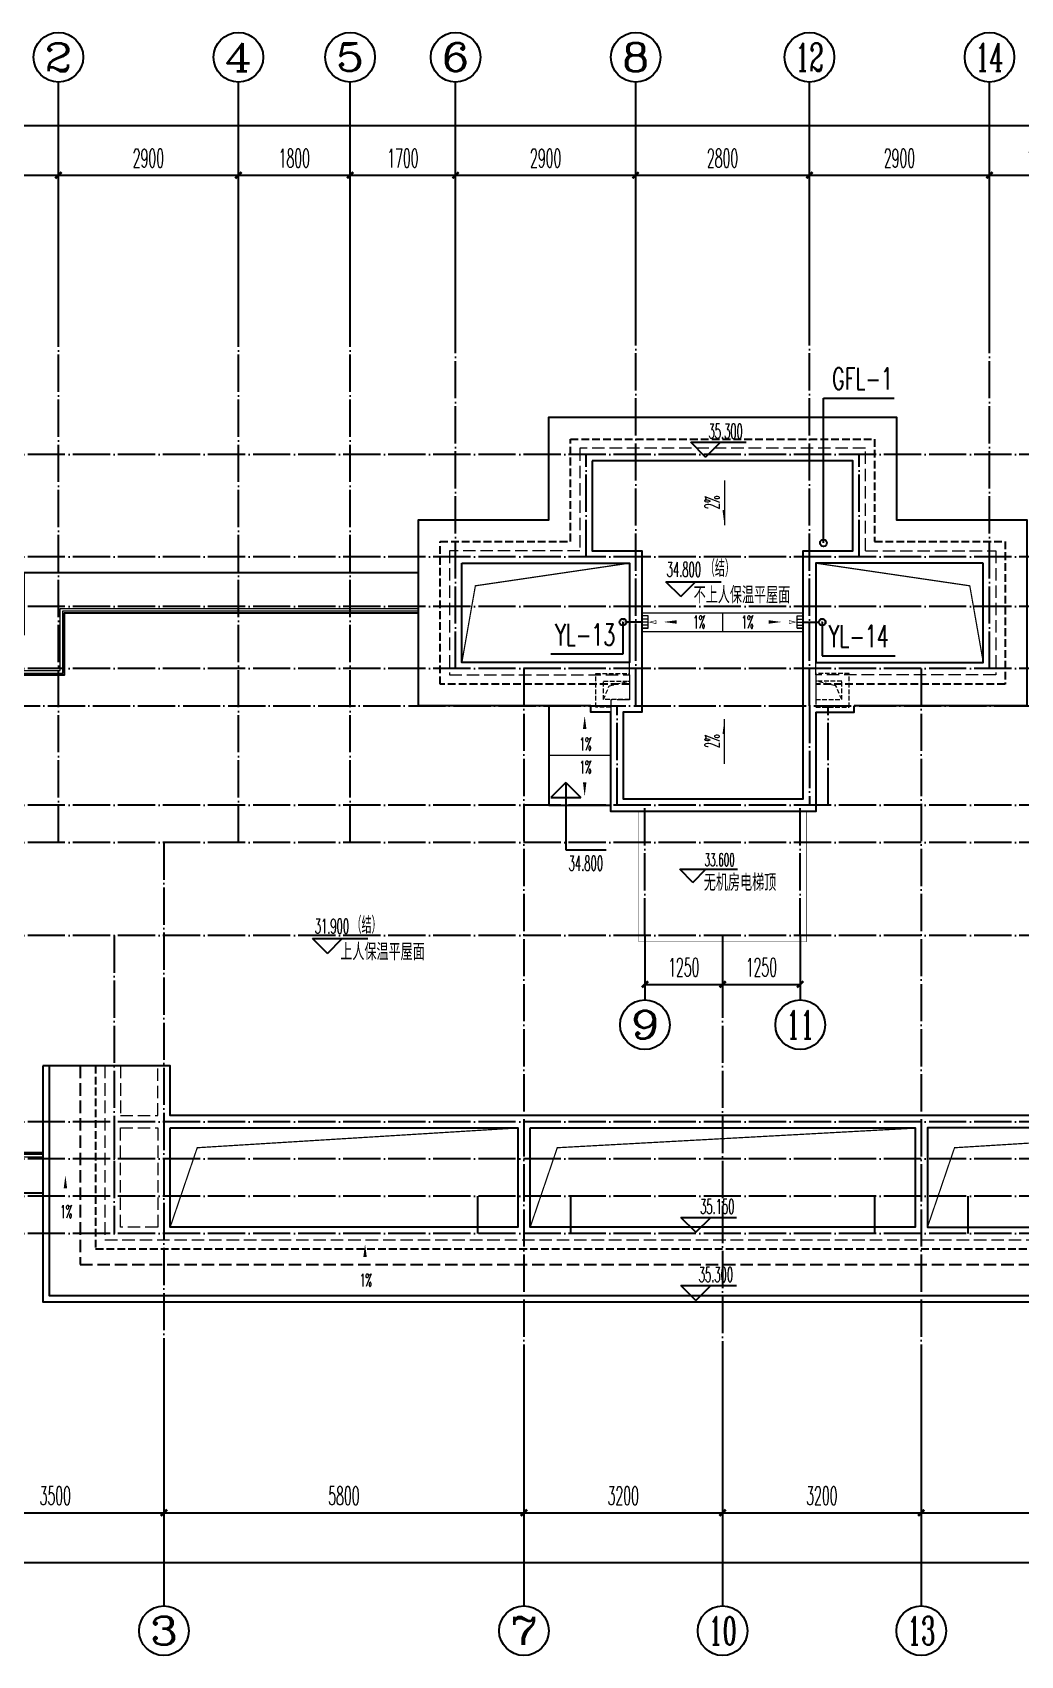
# Model space of a CAD drawing. Extents: x 27938 to 1507990, y 110129 to 923079.
# Drawn here: x 829299 to 845217, y 202607 to 228757 of the extents above; entities that cross this region are included whole.
import ezdxf
from ezdxf.enums import TextEntityAlignment as Align

# ---------------------------------------------------------------- set-up
doc = ezdxf.new("R2010")
doc.units = 0
doc.header["$LTSCALE"] = 1000
doc.header["$MEASUREMENT"] = 0
for name, pattern in [('#P_--_20B1_001_t3$0$DASH', [0.35, 0.25, -0.1]), ('$1$DASH', [0.35, 0.25, -0.1]), ('__DASH', [0.35, 0.25, -0.1]), ('DASH', [0.35, 0.25, -0.1]), ('DOTE', [2.4200000000000004, 2, -0.2, 0.02, -0.2])]:
    doc.linetypes.add(name, pattern=pattern)
for name, color, linetype in [('$RECOVER_210609100354-0', 7, 'Continuous'), ('AXIS', 3, 'Continuous'), ('AXIS_TEXT', 7, 'Continuous'), ('DIM_ELEV', 3, 'Continuous'), ('DIM_管井排水', 5, 'Continuous'), ('DIM_雨水', 4, 'Continuous'), ('DOTE', 1, 'Continuous'), ('PUB_TEXT', 4, 'Continuous'), ('ROOF', 4, 'Continuous'), ('STAIR', 2, 'Continuous'), ('VPIPE-凝结', 150, 'N'), ('VPIPE-管井排水', 210, 'GF'), ('VPIPE-雨水', 4, 'Y'), ('看线', 251, 'Continuous')]:
    doc.layers.add(name, color=color, linetype=linetype)
for name, color, linetype, lineweight in [('平面-分水线', 214, 'Continuous', 15), ('平面-排水沟', 86, 'Continuous', 15), ('平面-栏杆', 135, 'Continuous', 15), ('平面-看线', 45, 'Continuous', 15), ('线脚', 6, 'Continuous', 15)]:
    doc.layers.add(name, color=color, linetype=linetype, lineweight=lineweight)
doc.styles.add('_TCH_AXIS', font='COMPLEX', dxfattribs={"bigfont": 'GBCBIG'})
doc.styles.add('_TCH_DIM', font='SIMPLEX.shx', dxfattribs={"width": 0.7, "bigfont": 'GBCBIG.shx'})
doc.styles.add('_TCH_DIM_T3', font='SIMPLEX.shx', dxfattribs={"width": 0.4941176470588236, "bigfont": 'GBCBIG.shx'})
doc.styles.add('_TWT_SERIAL', font='SIMPLEX', dxfattribs={"width": 0.8, "height": 3.5, "bigfont": 'HZTXT'})
doc.styles.add('COMPLEX', font='COMPLEX')
doc.styles.get("Standard").update_dxf_attribs({"font": 'gbenor.shx', "bigfont": 'gbcbig.shx'})
doc.linetypes.add('GF', pattern='A,3,-0.2,["GF",Standard,S=0.25,R=0,X=-0.1,Y=-0.115],-0.35', length=3.55)
doc.linetypes.add('N', pattern='A,3,-0.2,["N",Standard,S=0.25,R=0,X=-0.1,Y=-0.115],-0.2', length=3.4)
doc.linetypes.add('Y', pattern='A,3,-0.2,["Y",Standard,S=0.25,R=0,X=-0.1,Y=-0.115],-0.2', length=3.4)
doc.dimstyles.new('_TCH_ARCH&&100', dxfattribs={"dimtxt": 297.5, "dimasz": 100, "dimexe": 250, "dimexo": 300, "dimgap": 126.25, "dimtad": 1, "dimdec": 0, "dimzin": 0, "dimdsep": 46, "dimtxsty": '_TCH_DIM_T3', "dimblk": 'ARCHTICK', "dimcen": 0.09, "dimclrt": 4, "dimazin": 2, "dimtfac": 1, "dimtdec": 0, "dimtix": 1, "dimtmove": 2, "dimatfit": 3, "dimfxl": 100, "dimtolj": 1, "dimtzin": 0, "dimarcsym": 0})

# ---------------------------------------------------------------- blocks, each defined once
blk = doc.blocks.new('DFSFSF')
at = {"layer": '平面-分水线'}
for p, q in [((697141.9143252881, 775567.7311356195), (697141.9143252881, 775667.5561356199)), ((697342.3369560526, 775667.5561356199), (697142.6869560517, 775667.5561356199)), ((697193.1069603423, 775567.7311356195), (697193.1069603423, 775667.5561356199)), ((697242.5119560522, 775567.7311356195), (697242.5119560522, 775667.5561356199)), ((697291.916951762, 775567.7311356195), (697291.916951762, 775667.5561356199)), ((697342.3369560526, 775667.5561356199), (697342.3369560526, 775567.7311356195)), ((697342.3369560526, 775567.7311356195), (697342.3369560526, 775667.5561356199)), ((697342.3369560526, 775567.7311356195), (697142.6869560517, 775567.7311356195))]:
    blk.add_line(p, q, dxfattribs=at)
blk = doc.blocks.new('DFGDGDGD')
at = {"layer": '平面-分水线', "const_width": 10}
blk.add_lwpolyline([(697267.5119560522, 775440.6606483405), (697242.5119560522, 775540.6606483405), (697217.5119560522, 775440.6606483405)], close=True, dxfattribs=at)
blk.add_blockref('DFSFSF', (0, 0))
blk = doc.blocks.new('_ArchTick')
at = {"color": 0, "linetype": 'ByBlock', "const_width": 0.4}
blk.add_lwpolyline([(-0.5, -0.5), (0.5, 0.5)], dxfattribs=at)
blk = doc.blocks.new('*D993')
at = {"layer": 'AXIS', "color": 0, "lineweight": -2}
for p, q in [((839166.5787079928, 213906.9768177433), (839166.5787079928, 213170.7137577212)), ((840416.5787060114, 213906.9768177433), (840416.5787060114, 213170.7137577212)), ((839166.5787079928, 213420.7137577212), (840416.5787060114, 213420.7137577212))]:
    blk.add_line(p, q, dxfattribs=at)
at = {"layer": 'Defpoints', "color": 0}
for p in [(839166.5787079928, 214206.9768177433), (840416.5787060114, 214206.9768177433), (840416.5787060114, 213420.7137577212)]:
    blk.add_point(p, dxfattribs=at)
at = {"layer": 'AXIS', "color": 0, "lineweight": -2, "xscale": 100, "yscale": 100, "zscale": 100, "rotation": 180}
blk.add_blockref('_ArchTick', (839166.5787079928, 213420.7137577212), dxfattribs=at)
at = {"layer": 'AXIS', "color": 0, "lineweight": -2, "xscale": 100, "yscale": 100, "zscale": 100}
blk.add_blockref('_ArchTick', (840416.5787060114, 213420.7137577212), dxfattribs=at)
at = {"layer": 'AXIS', "color": 4, "insert": (839791.5787070021, 213695.7137577212), "char_height": 297.5, "attachment_point": 5, "style": '_TCH_DIM_T3'}
blk.add_mtext('\\A1;1250', dxfattribs=at)
blk = doc.blocks.new('*D994')
at = {"layer": 'AXIS', "color": 0, "lineweight": -2}
for p, q in [((840416.5787060114, 213906.9768177433), (840416.5787060114, 213170.7137577212)), ((841666.5787040303, 213906.9768177433), (841666.5787040303, 213170.7137577212)), ((840416.5787060114, 213420.7137577212), (841666.5787040303, 213420.7137577212))]:
    blk.add_line(p, q, dxfattribs=at)
at = {"layer": 'Defpoints', "color": 0}
for p in [(840416.5787060114, 214206.9768177433), (841666.5787040303, 214206.9768177433), (841666.5787040303, 213420.7137577212)]:
    blk.add_point(p, dxfattribs=at)
at = {"layer": 'AXIS', "color": 0, "lineweight": -2, "xscale": 100, "yscale": 100, "zscale": 100, "rotation": 180}
blk.add_blockref('_ArchTick', (840416.5787060114, 213420.7137577212), dxfattribs=at)
at = {"layer": 'AXIS', "color": 0, "lineweight": -2, "xscale": 100, "yscale": 100, "zscale": 100}
blk.add_blockref('_ArchTick', (841666.5787040303, 213420.7137577212), dxfattribs=at)
at = {"layer": 'AXIS', "color": 4, "insert": (841041.5787050208, 213695.7137577212), "char_height": 297.5, "attachment_point": 5, "style": '_TCH_DIM_T3'}
blk.add_mtext('\\A1;1250', dxfattribs=at)
blk = doc.blocks.new('*D1040')
at = {"layer": 'AXIS', "color": 0, "lineweight": -2}
for p, q in [((827916.5787028492, 224257.0013549863), (827916.5787028492, 226707.0013549863)), ((829716.5787028495, 224257.0013549863), (829716.5787028495, 226707.0013549863)), ((827916.5787028492, 226457.0013549863), (829716.5787028495, 226457.0013549863))]:
    blk.add_line(p, q, dxfattribs=at)
at = {"layer": 'Defpoints', "color": 0}
for p in [(829716.5787028495, 226457.0013549863), (827916.5787028492, 223957.0013549863), (829716.5787028495, 223957.0013549863)]:
    blk.add_point(p, dxfattribs=at)
at = {"layer": 'AXIS', "color": 0, "lineweight": -2, "xscale": 100, "yscale": 100, "zscale": 100, "rotation": 180}
blk.add_blockref('_ArchTick', (827916.5787028492, 226457.0013549863), dxfattribs=at)
at = {"layer": 'AXIS', "color": 0, "lineweight": -2, "xscale": 100, "yscale": 100, "zscale": 100}
blk.add_blockref('_ArchTick', (829716.5787028495, 226457.0013549863), dxfattribs=at)
at = {"layer": 'AXIS', "color": 4, "insert": (828816.5787028493, 226732.0013549863), "char_height": 297.5, "attachment_point": 5, "style": '_TCH_DIM_T3'}
blk.add_mtext('\\A1;1800', dxfattribs=at)
blk = doc.blocks.new('*D1041')
at = {"layer": 'AXIS', "color": 0, "lineweight": -2}
for p, q in [((829716.5787028495, 224257.0013549863), (829716.5787028495, 226707.0013549863)), ((832616.578702074, 224257.0013549863), (832616.578702074, 226707.0013549863)), ((829716.5787028495, 226457.0013549863), (832616.578702074, 226457.0013549863))]:
    blk.add_line(p, q, dxfattribs=at)
at = {"layer": 'Defpoints', "color": 0}
for p in [(832616.578702074, 226457.0013549863), (829716.5787028495, 223957.0013549863), (832616.578702074, 223957.0013549863)]:
    blk.add_point(p, dxfattribs=at)
at = {"layer": 'AXIS', "color": 0, "lineweight": -2, "xscale": 100, "yscale": 100, "zscale": 100, "rotation": 180}
blk.add_blockref('_ArchTick', (829716.5787028495, 226457.0013549863), dxfattribs=at)
at = {"layer": 'AXIS', "color": 0, "lineweight": -2, "xscale": 100, "yscale": 100, "zscale": 100}
blk.add_blockref('_ArchTick', (832616.578702074, 226457.0013549863), dxfattribs=at)
at = {"layer": 'AXIS', "color": 4, "insert": (831166.5787024617, 226732.0013549863), "char_height": 297.5, "attachment_point": 5, "style": '_TCH_DIM_T3'}
blk.add_mtext('\\A1;2900', dxfattribs=at)
blk = doc.blocks.new('*D1042')
at = {"layer": 'AXIS', "color": 0, "lineweight": -2}
for p, q in [((832616.578702074, 224257.0013549863), (832616.578702074, 226707.0013549863)), ((834416.57870275, 224257.0013549863), (834416.57870275, 226707.0013549863)), ((832616.578702074, 226457.0013549863), (834416.57870275, 226457.0013549863))]:
    blk.add_line(p, q, dxfattribs=at)
at = {"layer": 'Defpoints', "color": 0}
for p in [(834416.57870275, 226457.0013549863), (832616.578702074, 223957.0013549863), (834416.57870275, 223957.0013549863)]:
    blk.add_point(p, dxfattribs=at)
at = {"layer": 'AXIS', "color": 0, "lineweight": -2, "xscale": 100, "yscale": 100, "zscale": 100, "rotation": 180}
blk.add_blockref('_ArchTick', (832616.578702074, 226457.0013549863), dxfattribs=at)
at = {"layer": 'AXIS', "color": 0, "lineweight": -2, "xscale": 100, "yscale": 100, "zscale": 100}
blk.add_blockref('_ArchTick', (834416.57870275, 226457.0013549863), dxfattribs=at)
at = {"layer": 'AXIS', "color": 4, "insert": (833516.5787024121, 226732.0013549863), "char_height": 297.5, "attachment_point": 5, "style": '_TCH_DIM_T3'}
blk.add_mtext('\\A1;1800', dxfattribs=at)
blk = doc.blocks.new('*D1043')
at = {"layer": 'AXIS', "color": 0, "lineweight": -2}
for p, q in [((834416.57870275, 224257.0013549863), (834416.57870275, 226707.0013549863)), ((836116.5787016128, 224257.0013549863), (836116.5787016128, 226707.0013549863)), ((834416.57870275, 226457.0013549863), (836116.5787016128, 226457.0013549863))]:
    blk.add_line(p, q, dxfattribs=at)
at = {"layer": 'Defpoints', "color": 0}
for p in [(836116.5787016128, 226457.0013549863), (834416.57870275, 223957.0013549863), (836116.5787016128, 223957.0013549863)]:
    blk.add_point(p, dxfattribs=at)
at = {"layer": 'AXIS', "color": 0, "lineweight": -2, "xscale": 100, "yscale": 100, "zscale": 100, "rotation": 180}
blk.add_blockref('_ArchTick', (834416.57870275, 226457.0013549863), dxfattribs=at)
at = {"layer": 'AXIS', "color": 0, "lineweight": -2, "xscale": 100, "yscale": 100, "zscale": 100}
blk.add_blockref('_ArchTick', (836116.5787016128, 226457.0013549863), dxfattribs=at)
at = {"layer": 'AXIS', "color": 4, "insert": (835266.5787021813, 226732.0013549863), "char_height": 297.5, "attachment_point": 5, "style": '_TCH_DIM_T3'}
blk.add_mtext('\\A1;1700', dxfattribs=at)
blk = doc.blocks.new('*D1044')
at = {"layer": 'AXIS', "color": 0, "lineweight": -2}
for p, q in [((836116.5787016128, 224257.0013549863), (836116.5787016128, 226707.0013549863)), ((839016.5787022181, 224257.0013549863), (839016.5787022181, 226707.0013549863)), ((836116.5787016128, 226457.0013549863), (839016.5787022181, 226457.0013549863))]:
    blk.add_line(p, q, dxfattribs=at)
at = {"layer": 'Defpoints', "color": 0}
for p in [(839016.5787022181, 226457.0013549863), (836116.5787016128, 223957.0013549863), (839016.5787022181, 223957.0013549863)]:
    blk.add_point(p, dxfattribs=at)
at = {"layer": 'AXIS', "color": 0, "lineweight": -2, "xscale": 100, "yscale": 100, "zscale": 100, "rotation": 180}
blk.add_blockref('_ArchTick', (836116.5787016128, 226457.0013549863), dxfattribs=at)
at = {"layer": 'AXIS', "color": 0, "lineweight": -2, "xscale": 100, "yscale": 100, "zscale": 100}
blk.add_blockref('_ArchTick', (839016.5787022181, 226457.0013549863), dxfattribs=at)
at = {"layer": 'AXIS', "color": 4, "insert": (837566.5787019155, 226732.0013549863), "char_height": 297.5, "attachment_point": 5, "style": '_TCH_DIM_T3'}
blk.add_mtext('\\A1;2900', dxfattribs=at)
blk = doc.blocks.new('*D1045')
at = {"layer": 'AXIS', "color": 0, "lineweight": -2}
for p, q in [((839016.5787022181, 224257.0013549863), (839016.5787022181, 226707.0013549863)), ((841816.5787031553, 224257.0013549863), (841816.5787031553, 226707.0013549863)), ((839016.5787022181, 226457.0013549863), (841816.5787031553, 226457.0013549863))]:
    blk.add_line(p, q, dxfattribs=at)
at = {"layer": 'Defpoints', "color": 0}
for p in [(841816.5787031553, 226457.0013549863), (839016.5787022181, 223957.0013549863), (841816.5787031553, 223957.0013549863)]:
    blk.add_point(p, dxfattribs=at)
at = {"layer": 'AXIS', "color": 0, "lineweight": -2, "xscale": 100, "yscale": 100, "zscale": 100, "rotation": 180}
blk.add_blockref('_ArchTick', (839016.5787022181, 226457.0013549863), dxfattribs=at)
at = {"layer": 'AXIS', "color": 0, "lineweight": -2, "xscale": 100, "yscale": 100, "zscale": 100}
blk.add_blockref('_ArchTick', (841816.5787031553, 226457.0013549863), dxfattribs=at)
at = {"layer": 'AXIS', "color": 4, "insert": (840416.5787026867, 226732.0013549863), "char_height": 297.5, "attachment_point": 5, "style": '_TCH_DIM_T3'}
blk.add_mtext('\\A1;2800', dxfattribs=at)
blk = doc.blocks.new('*D1046')
at = {"layer": 'AXIS', "color": 0, "lineweight": -2}
for p, q in [((841816.5787031553, 224257.0013549863), (841816.5787031553, 226707.0013549863)), ((844716.578703761, 224257.0013549863), (844716.578703761, 226707.0013549863)), ((841816.5787031553, 226457.0013549863), (844716.578703761, 226457.0013549863))]:
    blk.add_line(p, q, dxfattribs=at)
at = {"layer": 'Defpoints', "color": 0}
for p in [(844716.578703761, 226457.0013549863), (841816.5787031553, 223957.0013549863), (844716.578703761, 223957.0013549863)]:
    blk.add_point(p, dxfattribs=at)
at = {"layer": 'AXIS', "color": 0, "lineweight": -2, "xscale": 100, "yscale": 100, "zscale": 100, "rotation": 180}
blk.add_blockref('_ArchTick', (841816.5787031553, 226457.0013549863), dxfattribs=at)
at = {"layer": 'AXIS', "color": 0, "lineweight": -2, "xscale": 100, "yscale": 100, "zscale": 100}
blk.add_blockref('_ArchTick', (844716.578703761, 226457.0013549863), dxfattribs=at)
at = {"layer": 'AXIS', "color": 4, "insert": (843266.5787034582, 226732.0013549863), "char_height": 297.5, "attachment_point": 5, "style": '_TCH_DIM_T3'}
blk.add_mtext('\\A1;2900', dxfattribs=at)
blk = doc.blocks.new('*D1047')
at = {"layer": 'AXIS', "color": 0, "lineweight": -2}
for p, q in [((844716.578703761, 224257.0013549863), (844716.578703761, 226707.0013549863)), ((846416.5787026235, 224257.0013549863), (846416.5787026235, 226707.0013549863)), ((844716.578703761, 226457.0013549863), (846416.5787026235, 226457.0013549863))]:
    blk.add_line(p, q, dxfattribs=at)
at = {"layer": 'Defpoints', "color": 0}
for p in [(846416.5787026235, 226457.0013549863), (844716.578703761, 223957.0013549863), (846416.5787026235, 223957.0013549863)]:
    blk.add_point(p, dxfattribs=at)
at = {"layer": 'AXIS', "color": 0, "lineweight": -2, "xscale": 100, "yscale": 100, "zscale": 100, "rotation": 180}
blk.add_blockref('_ArchTick', (844716.578703761, 226457.0013549863), dxfattribs=at)
at = {"layer": 'AXIS', "color": 0, "lineweight": -2, "xscale": 100, "yscale": 100, "zscale": 100}
blk.add_blockref('_ArchTick', (846416.5787026235, 226457.0013549863), dxfattribs=at)
at = {"layer": 'AXIS', "color": 4, "insert": (845566.5787031923, 226732.0013549863), "char_height": 297.5, "attachment_point": 5, "style": '_TCH_DIM_T3'}
blk.add_mtext('\\A1;1700', dxfattribs=at)
blk = doc.blocks.new('*D1051')
at = {"layer": 'AXIS', "color": 0, "lineweight": -2}
for p, q in [((827916.5787028492, 224257.0013537268), (827916.5787028492, 227507.0013550039)), ((877916.5787021487, 224257.0013537618), (877916.5787021487, 227507.0013550039)), ((827916.5787028492, 227257.0013550039), (877916.5787021487, 227257.0013550039))]:
    blk.add_line(p, q, dxfattribs=at)
at = {"layer": 'Defpoints', "color": 0}
for p in [(877916.5787021487, 227257.0013550039), (827916.5787028492, 223957.0013537268), (877916.5787021487, 223957.0013537618)]:
    blk.add_point(p, dxfattribs=at)
at = {"layer": 'AXIS', "color": 0, "lineweight": -2, "xscale": 100, "yscale": 100, "zscale": 100, "rotation": 180}
blk.add_blockref('_ArchTick', (827916.5787028492, 227257.0013550039), dxfattribs=at)
at = {"layer": 'AXIS', "color": 0, "lineweight": -2, "xscale": 100, "yscale": 100, "zscale": 100}
blk.add_blockref('_ArchTick', (877916.5787021487, 227257.0013550039), dxfattribs=at)
at = {"layer": 'AXIS', "color": 4, "insert": (852916.5787024989, 227532.0013550039), "char_height": 297.5, "attachment_point": 5, "style": '_TCH_DIM_T3'}
blk.add_mtext('\\A1;50000', dxfattribs=at)
blk = doc.blocks.new('*D1052')
at = {"layer": 'AXIS', "color": 0, "lineweight": -2}
for p, q in [((827916.5787028496, 207107.0013561631), (827916.5787028496, 204657.0013561631)), ((831416.5787028505, 207107.0013561631), (831416.5787028505, 204657.0013561631)), ((827916.5787028496, 204907.0013561631), (831416.5787028505, 204907.0013561631))]:
    blk.add_line(p, q, dxfattribs=at)
at = {"layer": 'Defpoints', "color": 0}
for p in [(827916.5787028496, 207407.0013561631), (831416.5787028505, 207407.0013561631), (831416.5787028505, 204907.0013561631)]:
    blk.add_point(p, dxfattribs=at)
at = {"layer": 'AXIS', "color": 0, "lineweight": -2, "xscale": 100, "yscale": 100, "zscale": 100, "rotation": 180}
blk.add_blockref('_ArchTick', (827916.5787028496, 204907.0013561631), dxfattribs=at)
at = {"layer": 'AXIS', "color": 0, "lineweight": -2, "xscale": 100, "yscale": 100, "zscale": 100}
blk.add_blockref('_ArchTick', (831416.5787028505, 204907.0013561631), dxfattribs=at)
at = {"layer": 'AXIS', "color": 4, "insert": (829666.57870285, 205182.0013561631), "char_height": 297.5, "attachment_point": 5, "style": '_TCH_DIM_T3'}
blk.add_mtext('\\A1;3500', dxfattribs=at)
blk = doc.blocks.new('*D1053')
at = {"layer": 'AXIS', "color": 0, "lineweight": -2}
for p, q in [((831416.5787028505, 207107.0013561631), (831416.5787028505, 204657.0013561631)), ((837216.5572251863, 207107.0013561631), (837216.5572251863, 204657.0013561631)), ((831416.5787028505, 204907.0013561631), (837216.5572251863, 204907.0013561631))]:
    blk.add_line(p, q, dxfattribs=at)
at = {"layer": 'Defpoints', "color": 0}
for p in [(831416.5787028505, 207407.0013561631), (837216.5572251863, 207407.0013561631), (837216.5572251863, 204907.0013561631)]:
    blk.add_point(p, dxfattribs=at)
at = {"layer": 'AXIS', "color": 0, "lineweight": -2, "xscale": 100, "yscale": 100, "zscale": 100, "rotation": 180}
blk.add_blockref('_ArchTick', (831416.5787028505, 204907.0013561631), dxfattribs=at)
at = {"layer": 'AXIS', "color": 0, "lineweight": -2, "xscale": 100, "yscale": 100, "zscale": 100}
blk.add_blockref('_ArchTick', (837216.5572251863, 204907.0013561631), dxfattribs=at)
at = {"layer": 'AXIS', "color": 4, "insert": (834316.5679640183, 205182.0013561631), "char_height": 297.5, "attachment_point": 5, "style": '_TCH_DIM_T3'}
blk.add_mtext('\\A1;5800', dxfattribs=at)
blk = doc.blocks.new('*D1054')
at = {"layer": 'AXIS', "color": 0, "lineweight": -2}
for p, q in [((837216.5572251863, 207107.0013561631), (837216.5572251863, 204657.0013561631)), ((840416.5721437974, 207107.0013561631), (840416.5721437974, 204657.0013561631)), ((837216.5572251863, 204907.0013561631), (840416.5721437974, 204907.0013561631))]:
    blk.add_line(p, q, dxfattribs=at)
at = {"layer": 'Defpoints', "color": 0}
for p in [(837216.5572251863, 207407.0013561631), (840416.5721437974, 207407.0013561631), (840416.5721437974, 204907.0013561631)]:
    blk.add_point(p, dxfattribs=at)
at = {"layer": 'AXIS', "color": 0, "lineweight": -2, "xscale": 100, "yscale": 100, "zscale": 100, "rotation": 180}
blk.add_blockref('_ArchTick', (837216.5572251863, 204907.0013561631), dxfattribs=at)
at = {"layer": 'AXIS', "color": 0, "lineweight": -2, "xscale": 100, "yscale": 100, "zscale": 100}
blk.add_blockref('_ArchTick', (840416.5721437974, 204907.0013561631), dxfattribs=at)
at = {"layer": 'AXIS', "color": 4, "insert": (838816.5646844918, 205182.0013561631), "char_height": 297.5, "attachment_point": 5, "style": '_TCH_DIM_T3'}
blk.add_mtext('\\A1;3200', dxfattribs=at)
blk = doc.blocks.new('*D1055')
at = {"layer": 'AXIS', "color": 0, "lineweight": -2}
for p, q in [((840416.5721437974, 207107.0013561631), (840416.5721437974, 204657.0013561631)), ((843616.5870455243, 207107.0013561631), (843616.5870455243, 204657.0013561631)), ((840416.5721437974, 204907.0013561631), (843616.5870455243, 204907.0013561631))]:
    blk.add_line(p, q, dxfattribs=at)
at = {"layer": 'Defpoints', "color": 0}
for p in [(840416.5721437974, 207407.0013561631), (843616.5870455243, 207407.0013561631), (843616.5870455243, 204907.0013561631)]:
    blk.add_point(p, dxfattribs=at)
at = {"layer": 'AXIS', "color": 0, "lineweight": -2, "xscale": 100, "yscale": 100, "zscale": 100, "rotation": 180}
blk.add_blockref('_ArchTick', (840416.5721437974, 204907.0013561631), dxfattribs=at)
at = {"layer": 'AXIS', "color": 0, "lineweight": -2, "xscale": 100, "yscale": 100, "zscale": 100}
blk.add_blockref('_ArchTick', (843616.5870455243, 204907.0013561631), dxfattribs=at)
at = {"layer": 'AXIS', "color": 4, "insert": (842016.5795946608, 205182.0013561631), "char_height": 297.5, "attachment_point": 5, "style": '_TCH_DIM_T3'}
blk.add_mtext('\\A1;3200', dxfattribs=at)
blk = doc.blocks.new('*D1056')
at = {"layer": 'AXIS', "color": 0, "lineweight": -2}
for p, q in [((843616.5870455243, 207107.0013561631), (843616.5870455243, 204657.0013561631)), ((849416.5721461936, 207107.0013561631), (849416.5721461936, 204657.0013561631)), ((843616.5870455243, 204907.0013561631), (849416.5721461936, 204907.0013561631))]:
    blk.add_line(p, q, dxfattribs=at)
at = {"layer": 'Defpoints', "color": 0}
for p in [(843616.5870455243, 207407.0013561631), (849416.5721461936, 207407.0013561631), (849416.5721461936, 204907.0013561631)]:
    blk.add_point(p, dxfattribs=at)
at = {"layer": 'AXIS', "color": 0, "lineweight": -2, "xscale": 100, "yscale": 100, "zscale": 100, "rotation": 180}
blk.add_blockref('_ArchTick', (843616.5870455243, 204907.0013561631), dxfattribs=at)
at = {"layer": 'AXIS', "color": 0, "lineweight": -2, "xscale": 100, "yscale": 100, "zscale": 100}
blk.add_blockref('_ArchTick', (849416.5721461936, 204907.0013561631), dxfattribs=at)
at = {"layer": 'AXIS', "color": 4, "insert": (846516.5795958589, 205182.0013561631), "char_height": 297.5, "attachment_point": 5, "style": '_TCH_DIM_T3'}
blk.add_mtext('\\A1;5800', dxfattribs=at)
blk = doc.blocks.new('*D1058')
at = {"layer": 'AXIS', "color": 0, "lineweight": -2}
for p, q in [((827916.5787028495, 207107.0013561631), (827916.5787028495, 203857.0013561631)), ((877916.5655704357, 207107.0013561631), (877916.5655704357, 203857.0013561631)), ((827916.5787028495, 204107.0013561631), (877916.5655704357, 204107.0013561631))]:
    blk.add_line(p, q, dxfattribs=at)
at = {"layer": 'Defpoints', "color": 0}
for p in [(827916.5787028495, 207407.0013561631), (877916.5655704357, 207407.0013561631), (877916.5655704357, 204107.0013561631)]:
    blk.add_point(p, dxfattribs=at)
at = {"layer": 'AXIS', "color": 0, "lineweight": -2, "xscale": 100, "yscale": 100, "zscale": 100, "rotation": 180}
blk.add_blockref('_ArchTick', (827916.5787028495, 204107.0013561631), dxfattribs=at)
at = {"layer": 'AXIS', "color": 0, "lineweight": -2, "xscale": 100, "yscale": 100, "zscale": 100}
blk.add_blockref('_ArchTick', (877916.5655704357, 204107.0013561631), dxfattribs=at)
at = {"layer": 'AXIS', "color": 4, "insert": (852916.5721366426, 204382.0013561631), "char_height": 297.5, "attachment_point": 5, "style": '_TCH_DIM_T3'}
blk.add_mtext('\\A1;50000', dxfattribs=at)
blk = doc.blocks.new('_AXISO')
blk.add_circle((0, 0), 0.5)
at = {"layer": 'AXIS_TEXT', "style": 'COMPLEX', "width": 1.041666666666667}
blk.add_attdef('A', text='', height=0.56, dxfattribs=at).set_placement((-0.25, -0.28), (0.25, -0.28), align=Align.FIT)

msp = doc.modelspace()

# ---------------------------------------------------------------- hatches: boundary and pattern name
at = {"layer": '平面-排水沟'}
for points in [[(840447.5037818336, 220820.9700490696), (840447.5012621271, 221060.9700490563), (840415.5012621288, 221060.9697130955)], [(840447.5037818336, 217693.0198522675), (840447.5012621271, 217453.0198522807), (840415.5012621288, 217453.0201882416)]]:
    msp.add_hatch(color=8, dxfattribs=at).paths.add_polyline_path(points)

# ---------------------------------------------------------------- linework, layer by layer
at = {"layer": '$RECOVER_210609100354-0', "color": 8, "const_width": 8}
msp.add_lwpolyline([(839066.5823998692, 216207.0026715852), (839066.5826853195, 214107.0013151336), (841766.5830426576, 214106.9993183208), (841766.5845957324, 216206.9972285404)], dxfattribs=at)
at = {"color": 8, "const_width": 20}
for points in [[(836216.5762406631, 218606.9926409525), (836434.2703962204, 219841.870035183), (838916.590161327, 220207.0013551791)], [(844616.5811597601, 218606.9926409525), (844398.8870042028, 219841.870035183), (841916.5672390962, 220207.0013551791)], [(831516.5787026183, 209506.9960502706), (831953.4993501453, 210788.496660092), (837116.6023264135, 211106.9960506232)], [(837316.6023264135, 209506.9960502653), (837753.5229739406, 210788.4966600866), (843516.5550928403, 211104.2274362365)], [(843716.5550928403, 209506.9960502706), (844153.4757403674, 210788.496660092), (849316.5787054454, 211106.9960506232)]]:
    msp.add_lwpolyline(points, dxfattribs=at)
at = {"color": 8}
for points in [[(838616.5778724875, 217807.5292048064), (838296.5784254536, 217807.5292048064), (838296.5784254536, 217907.0013474397)], [(841916.5788126474, 217807.5292267018), (842536.5789865692, 217807.5292048064), (842536.5789865692, 217907.0013474397)]]:
    msp.add_lwpolyline(points, dxfattribs=at)
at = {"layer": 'AXIS', "color": 8}
for p, q in [((829716.5787028496, 223957.0013549863), (829716.5787028496, 227957.0013549863)), ((832616.5787020741, 223957.0013549863), (832616.5787020741, 227957.0013549863)), ((834416.5787027502, 223957.0013549934), (834416.5787027502, 227957.0013549934)), ((836116.5787016128, 223957.0013550018), (836116.5787016128, 227957.0013550018)), ((839016.5787022184, 223957.0013549936), (839016.5787022184, 227957.0013549936)), ((841816.5787031553, 223957.0013549934), (841816.5787031553, 227957.0013549934)), ((844716.5787037611, 223957.0013549428), (844716.5787037611, 227957.0013549428)), ((839166.578706006, 214207.0013550084), (839166.578706006, 213170.7382949863)), ((841666.5787060085, 214207.0015757558), (841666.5788890102, 213170.7385157337)), ((831416.5787028505, 207407.0013561629), (831416.5787028505, 203407.0013561629)), ((837216.5572251863, 207406.9433708026), (837216.5572251863, 203406.9433708026)), ((840416.5721437973, 207406.9433708026), (840416.5721437973, 203406.9433708026)), ((843616.5870455243, 207407.080819317), (843616.5870455243, 203407.080819317))]:
    msp.add_line(p, q, dxfattribs=at)
at = {"layer": 'DIM_ELEV', "color": 8}
for p, q in [((840143.0812604708, 221916.5013549864), (839903.0812604708, 222156.5013549864)), ((839903.0812604708, 222156.5013549864), (840795.3316438707, 222156.5013549864)), ((840143.0812604708, 221916.5013549864), (840383.0812604708, 222156.5013549864)), ((839742.3748102492, 219667.0019271362), (839502.3748102492, 219907.0019271362)), ((839502.3748102492, 219907.0019271362), (840394.6251936491, 219907.0019271362)), ((839742.3748102492, 219667.0019271362), (839982.3748102492, 219907.0019271362)), ((837890.9980089156, 216671.7039379429), (837650.9980089156, 216431.7039379429)), ((837890.9980089156, 216671.7039379429), (838130.9980089156, 216431.7039379429)), ((837890.9980089156, 216671.7039379429), (837890.9980089156, 215587.8389850997)), ((837650.9980089156, 216431.7039379429), (838130.9980089156, 216431.7039379429)), ((837890.9980089156, 215587.8389850997), (838543.2483923155, 215587.8389850997)), ((839936.7232947629, 215064.1382617264), (839726.7232947629, 215274.1382617264)), ((839726.7232947629, 215274.1382617264), (840657.611956279, 215274.1382617264)), ((839936.7232947629, 215064.1382617264), (840146.7232947629, 215274.1382617264)), ((834050.1852875934, 213918.9588444873), (833810.1852875934, 214158.9588444873)), ((833810.1852875934, 214158.9588444873), (834702.4356709933, 214158.9588444873)), ((834050.1852875934, 213918.9588444873), (834290.1852875934, 214158.9588444873)), ((839986.0485207844, 209426.4753337313), (839746.0485207844, 209666.4753337313)), ((839746.0485207844, 209666.4753337313), (840638.2989041843, 209666.4753337313)), ((839986.0485207844, 209426.4753337313), (840226.0485207844, 209666.4753337313)), ((839986.0485207844, 208328.9753337312), (839746.0485207844, 208568.9753337312)), ((839746.0485207844, 208568.9753337312), (840638.2989041843, 208568.9753337312)), ((839986.0485207844, 208328.9753337312), (840226.0485207844, 208568.9753337312))]:
    msp.add_line(p, q, dxfattribs=at)
at = {"layer": 'DIM_管井排水'}
for p, q in [((842041.5776936656, 220532.0007439218), (842041.5776936656, 222864.252)), ((842041.5776936656, 222864.252), (843179.6141669684, 222864.252))]:
    msp.add_line(p, q, dxfattribs=at)
at = {"layer": 'DIM_雨水'}
for p, q in [((838811.5789512456, 219257.0430250208), (838811.5789512456, 218737.994)), ((842021.5691318458, 219257.0430250208), (842021.5691318458, 218715.716)), ((838811.5789512456, 218737.994), (837647.5157828566, 218737.994)), ((842021.5691318458, 218715.716), (843195.664673103, 218715.716))]:
    msp.add_line(p, q, dxfattribs=at)
at = {"layer": 'DOTE', "color": 169, "linetype": 'DOTE', "ltscale": 0.3}
for p, q in [((829716.5787019647, 215707.0013477625), (829716.5787019647, 223957.0013549863)), ((832616.5787020741, 215707.0013559542), (832616.5787020741, 223957.0013549863)), ((834416.5787021646, 215707.0013559542), (834416.5787027502, 223957.0013549863)), ((836116.5787016117, 218507.0013474396), (836116.578701585, 223957.0013549863)), ((839016.5787021924, 217907.2716151846), (839016.5787021923, 223957.0013549863)), ((841816.5787031293, 217907.2716151846), (841816.5787031293, 223957.0013549863)), ((844716.57870371, 218507.0013474396), (844716.5787037368, 223957.0013549863)), ((879916.5787020951, 221957.0013549863), (825916.5787028495, 221957.0013549863)), ((838216.5787021924, 220307.0013551889), (838216.5787021923, 221957.0013549863)), ((842616.5787031294, 220307.0013551889), (842616.5787031293, 221957.0013549863)), ((879916.5787020951, 220307.0013551889), (825916.5787028495, 220307.0013551889)), ((879916.5787020951, 219507.0013492608), (825916.5787028495, 219507.0013492609)), ((879916.5787020951, 218507.0013557434), (825916.5787028495, 218507.0013557436)), ((837216.7956125877, 218507.0013557435), (837216.5572264311, 207407.0013561631)), ((843616.361792734, 218507.0013557435), (843616.6001788904, 207407.0013561631)), ((825916.5787028495, 217907.2716262441), (879916.5787020951, 217907.2715806554)), ((838716.5779594908, 216307.0013550045), (838716.5779592263, 217907.0013550054)), ((841816.5787031293, 217907.2716151846), (841816.5787031293, 216307.0013550045)), ((842116.5794645891, 216307.0013550045), (842116.5794648536, 217907.0013550054)), ((879916.5787020951, 216307.0013550044), (825916.5787028495, 216307.0013550046)), ((839166.5787074885, 214207.0013550104), (839166.5787075731, 216307.0013549863)), ((841666.5786978335, 214207.0013549624), (841666.5786977486, 216307.0013549863)), ((879916.5787020951, 215707.0013559542), (825916.5787028495, 215707.0013559542)), ((831416.5787026776, 215707.0013478498), (831416.5787026776, 207407.0013561631)), ((879916.5787020951, 214207.001354228), (825916.5787028495, 214207.0013552647)), ((830616.5787027697, 214207.0013551745), (830616.5787026776, 209407.0013561631)), ((840416.5787096269, 214207.0013549863), (840416.5787096269, 207407.0013561631)), ((879916.5787020951, 211207.0013476044), (825916.5787028495, 211207.0013476044)), ((830616.5787026776, 211207.0013476045), (830616.5787026776, 210607.0013476044)), ((879916.5787020951, 210607.0013476044), (825916.5787028495, 210607.0013476044)), ((879916.5787020951, 210007.0013561631), (825916.5787028495, 210007.0013561631)), ((836466.6130644571, 210007.0013561631), (836466.6001787189, 209407.0013561631)), ((837966.5829980801, 210007.0013561631), (837966.5958838182, 209407.0013561631)), ((842866.574427765, 210007.0013561631), (842866.5615420268, 209407.0013561631)), ((844366.544361388, 210007.0013561631), (844366.5572471261, 209407.0013561631)), ((879916.5787020951, 209407.0013561631), (825916.5787028495, 209407.0013561631))]:
    msp.add_line(p, q, dxfattribs=at)
at = {"layer": 'ROOF', "color": 8, "ltscale": 0.8}
for points in [[(838296.5784254536, 217907.0013474397), (835516.5787016146, 217907.0013474396), (835516.5787016, 220907.0013551757), (837616.5794510245, 220907.001355186), (837616.5798423092, 222557.001633511), (843216.58097979, 222557.0016335037), (843216.580293562, 220907.001355186), (845316.5787037734, 220907.0013551757), (845316.5787037588, 217907.0013474396), (842536.5789865692, 217907.0013474397)], [(829466.5786906584, 210057.0013476044), (827216.5787028495, 210057.0013476044), (827216.5787028495, 219057.0013557436), (829166.5787019647, 219057.0013557436), (829166.5787019647, 220057.0013492609), (835516.5787016042, 220057.0013492609)], [(829466.5786944714, 210707.0013476044), (828016.5787028495, 210707.0013476044), (828016.5787028495, 218407.0013557436), (829816.5787019647, 218407.0013557436), (829816.5787019647, 219407.0013492609), (835516.5787016073, 219407.0013492609)], [(841916.5788126474, 217807.5292267018), (841916.5786958337, 216207.0013550054), (838616.5772513795, 216207.001354986), (838616.5778724875, 217807.5292048064)], [(829466.578702684, 212107.0007525078), (829466.5786803926, 208307.0013476472), (851366.578677535, 208307.0015454626), (851366.5786775862, 209507.0013475439), (854466.5787246663, 209507.0013475528), (854466.578768238, 208307.0013476469), (876366.5786555209, 208307.0015454622), (876366.5787022603, 212107.0007343387)], [(849316.5837545745, 211307.0007451408), (831516.578702606, 211307.0007440159), (831516.5787026403, 212107.0007466405), (829466.578702684, 212107.0007539732)], [(829566.578702684, 212107.0007519212), (829566.5786809792, 208407.0013485505), (851266.5786775394, 208407.0015445593), (851266.5786775905, 209607.0013475436), (854566.5787210353, 209607.0013475531), (854566.578764607, 208407.0013485501), (876266.5786567508, 208407.001544559), (876266.5787022603, 212107.0007355687)]]:
    msp.add_lwpolyline(points, dxfattribs=at)
for points in [[(838316.5797171845, 221857.001354992), (838316.5797174283, 220407.0013549956), (839116.5786732105, 220407.0013548595), (839116.5790542326, 217807.0013843368), (838816.5778722826, 217807.0013842984), (838816.5773289924, 216407.0013549872), (841716.5787104305, 216407.0013550042), (841716.5790023685, 220407.0013547705), (842516.5777005041, 220407.0013564869), (842516.5777004948, 221857.001354992)], [(836216.5787016033, 220207.0013551791), (838916.590161327, 220207.0013551791), (838916.590161327, 218607.0013474397), (836216.5787016033, 218607.0013474397)], [(844616.5786988199, 220207.0013551791), (841916.5672390962, 220207.0013551791), (841916.5672390962, 218607.0013474397), (844616.5786988199, 218607.0013474397)], [(831516.5787026183, 211107.0013540084), (837116.6023264135, 211107.0013540084), (837116.6023264135, 209506.9960502706), (831516.5787026183, 209506.9960502706)], [(837316.6023264135, 211107.0013540084), (843516.5550928403, 211107.0013540084), (843516.5550928403, 209506.9960502653), (837316.6023264135, 209506.9960502653)], [(849316.5787054454, 211107.0013540084), (843716.5550928403, 211107.0013540084), (843716.5550928403, 209506.9960502706), (849316.5787054454, 209506.9960502706)]]:
    msp.add_lwpolyline(points, close=True, dxfattribs=at)
at = {"layer": 'ROOF', "color": 8, "linetype": '__DASH', "ltscale": 0.8}
msp.add_lwpolyline([(830066.578702684, 212107.0007489881), (830066.5786839123, 208907.0013530668), (850766.5786775607, 208907.001540043), (850766.5786776118, 210107.0013475422), (855066.5787028804, 210107.0013475545), (855066.5787464521, 208907.0013530665), (875766.5786629008, 208907.0015400426), (875766.5787022603, 212107.0007417186)], dxfattribs=at)
at = {"layer": 'STAIR', "color": 8}
msp.add_lwpolyline([(838296.5784254536, 217907.0016213192), (837616.5764749073, 217907.0016213195), (837616.5764748051, 216307.0017582238), (838616.576993677, 216307.001406981)], dxfattribs=at)
at = {"layer": 'VPIPE-凝结', "color": 8}
for p, q in [((839116.5788417396, 219257.0013488074), (838866.5789354304, 219257.0013154668)), ((841716.5692413519, 219257.0013488074), (841966.5691476611, 219257.0013154668))]:
    msp.add_line(p, q, dxfattribs=at)
at = {"layer": 'VPIPE-管井排水'}
msp.add_circle((842041.5776936656, 220532.0007439218), 55, dxfattribs=at)
at = {"layer": 'VPIPE-雨水', "color": 8}
for centre in [(838811.5789512456, 219257.0430250208), (842021.5691318458, 219257.0430250208)]:
    msp.add_circle(centre, 55, dxfattribs=at)
at = {"layer": 'VPIPE-雨水'}
for centre in [(838811.5789512456, 219257.0430250208), (842021.5691318458, 219257.0430250208)]:
    msp.add_circle(centre, 55, dxfattribs=at)
at = {"layer": '平面-排水沟', "color": 8}
for p, q in [((839116.5790291216, 219406.9885525342), (841716.5675774714, 219407.0013487992)), ((840416.5733032965, 219406.9949506667), (840416.5747797951, 219106.9949506704)), ((839116.5805056202, 219106.9885525378), (841716.56905397, 219107.0013488029)), ((838616.5764748591, 217106.9981619414), (837616.5764748562, 217107.0016897717))]:
    msp.add_line(p, q, dxfattribs=at)
for points in [[(840447.4962220647, 221541.0318846644), (840447.5037818336, 220820.9700490696)], [(840447.4962220647, 216972.9580166727), (840447.5037818336, 217693.0198522675)]]:
    msp.add_lwpolyline(points, dxfattribs=at)
for points in [[(839872.5642371261, 219259.1344415532, 0, 0, 0), (839464.752473362, 219259.134441553, 0, 56.00000000000001, 0), (839674.752473362, 219259.134441553, 0, 0, 0)], [(840960.5838459653, 219259.1344415532, 0, 0, 0), (841368.3956097295, 219259.134441553, 0, 56.00000000000001, 0), (841158.3956097295, 219259.1344415531, 0, 0, 0)], [(838195.0820989847, 217467.8475952505, 0, 0, 0), (838195.0864905207, 217746.7441824264, 0, 56.00000000000001, 0), (838195.0831838379, 217536.7441824524, 0, 0, 0)], [(838195.0764170418, 216746.1526350278, 0, 0, 0), (838195.0764170423, 216467.2560478173, 0, 56.00000000000001, 0), (838195.076417042, 216677.2560478173, 0, 0, 0)], [(829829.6835124501, 209934.5973492292, 0, 0, 0), (829829.6835124498, 210342.4091129933, 0, 56.00000000000001, 0), (829829.68351245, 210132.4091129933, 0, 0, 0)], [(834656.9709447394, 208829.1765793137, 0, 0, 0), (834656.9709447392, 209236.9883430778, 0, 56.00000000000001, 0), (834656.9709447393, 209026.9883430778, 0, 0, 0)]]:
    msp.add_lwpolyline(points, format="xyseb", dxfattribs=at)
at = {"layer": '平面-栏杆', "color": 8}
for points in [[(829466.5786940608, 210637.0013476044), (827946.5787028495, 210637.0013476044), (827946.5787028495, 218477.0013557436), (829746.5787019647, 218477.0013557436), (829746.5787019647, 219477.0013492609), (835516.578701607, 219477.0013492609)], [(829466.5786942954, 210677.0013476044), (827986.5787028495, 210677.0013476044), (827986.5787028495, 218437.0013557436), (829786.5787019647, 218437.0013557436), (829786.5787019647, 219437.0013492609), (835516.5787016072, 219437.0013492609)]]:
    msp.add_lwpolyline(points, dxfattribs=at)
at = {"layer": '平面-看线', "color": 8, "linetype": 'DASH', "ltscale": 0.8}
for p, q in [((838916.590161327, 218407.0013474397), (838916.590161327, 218607.0013474397)), ((841916.5672506958, 218407.0013474397), (841916.5672506958, 218607.0013474397))]:
    msp.add_line(p, q, dxfattribs=at)
for points in [[(842716.5777005041, 220407.0013551884), (842716.5777004935, 222057.001354992), (838116.5797171509, 222057.001354992), (838116.5797174283, 220407.0013551884), (836016.5787016024, 220407.0013551781), (836016.5787016122, 218407.0013474396), (838916.578702108, 218407.0013474397), (838916.5787017704, 218007.2716151681), (838616.577911089, 218007.2716151185), (838616.577911089, 217807.5292048064)], [(842716.5776879287, 220407.0013551884), (844816.578703771, 220407.0013551781), (844816.5787037612, 218407.0013474396), (841916.5789862521, 218407.0013474397), (841916.5789858302, 217907.2716127363)], [(830466.578702684, 212107.0007466417), (830466.5786862588, 209307.0013566799), (850366.5786775777, 209307.0015364299), (850366.5786776288, 210507.001347541), (855466.5786883566, 210507.0013475557), (855466.5787319283, 209307.0013566795), (875366.5786678208, 209307.0015364296), (875366.5787022603, 212107.0007466385)], [(830716.5793539915, 212106.9984407737), (830716.5793539922, 211307.0007467322), (831316.5784313995, 211307.000746732), (831316.571378156, 212107.0002040635)]]:
    msp.add_lwpolyline(points, dxfattribs=at)
msp.add_lwpolyline([(830716.5793539915, 211107.0007467322), (831316.5787026776, 211107.0007467322), (831316.5787026776, 209507.0013561631), (830716.5793539915, 209507.0013561631)], close=True, dxfattribs=at)
at = {"layer": '看线', "color": 8, "linetype": '#P_--_20B1_001_t3$0$DASH', "ltscale": 0.5}
for points in [[(838916.590161327, 218257.0013474397), (835866.5787016129, 218257.0013474396), (835866.5787016017, 220557.0013551774), (837966.5793704912, 220557.0013551877), (837966.5797546984, 222207.0016335106), (842866.5808261395, 222207.0016335041), (842866.580152324, 220557.0013551877), (844966.5787037717, 220557.0013551774), (844966.5787037605, 218257.0013474396), (841916.5672440464, 218257.0013474397)], [(830316.578702684, 212107.0007475216), (830316.5786853788, 209157.001355325), (850516.5786775713, 209157.0015377848), (850516.5786776224, 210357.0013475414), (855316.578693803, 210357.0013475552), (855316.5787373747, 209157.0013553246), (875516.5786659758, 209157.0015377845), (875516.5787022603, 212107.0007447935)]]:
    msp.add_lwpolyline(points, dxfattribs=at)
at = {"layer": '线脚', "color": 8, "linetype": '$1$DASH', "ltscale": 0.3}
for points in [[(838616.5779035327, 217887.5292048064), (838376.5784254536, 217887.5292048064), (838376.5784254536, 218427.5292048064), (838916.5784254536, 218427.5292048064)], [(841916.5788184861, 217887.5292267018), (842456.5789865692, 217887.5292048064), (842456.5789865692, 218427.5292048064), (841916.5789865692, 218427.5292048064)], [(838496.5784254536, 218007.5292048064), (838590.0416235026, 218231.8685895846), (838916.5784254536, 218307.5292048064)], [(842336.5789865692, 218007.5292048064), (842243.1157885202, 218231.8685895846), (841916.5789865692, 218307.5292048064)]]:
    msp.add_lwpolyline(points, dxfattribs=at)
for points in [[(838496.5784254536, 218307.5292048064), (838916.5784254536, 218307.5292048064), (838916.5784254536, 218007.5292048064), (838496.5784254536, 218007.5292048064)], [(842336.5789865692, 218307.5292048064), (841916.5789865692, 218307.5292048064), (841916.5789865692, 218007.5292048064), (842336.5789865692, 218007.5292048064)]]:
    msp.add_lwpolyline(points, close=True, dxfattribs=at)

# ---------------------------------------------------------------- block references
at = {"color": 8, "xscale": -1, "rotation": 90}
msp.add_blockref('DFGDGDGD', (1614784.134977359, 916499.5133048596), dxfattribs=at)
at = {"color": 8, "rotation": 270}
msp.add_blockref('DFGDGDGD', (66049.01310573216, 916499.5133048596), dxfattribs=at)
at = {"layer": 'AXIS', "color": 8}
ref = msp.add_blockref('_AXISO', (829716.5787028496, 228357.0013549863), dxfattribs=dict(at, xscale=800, yscale=800, zscale=800))
ref.add_attrib('A', '2', dxfattribs={"layer": 'AXIS_TEXT', "color": 8, "ltscale": 0.5, "height": 452.5483399593904, "style": '_TCH_AXIS', "width": 1.500000000000253}).set_placement((829490.3045328698, 228130.7271850066), (829942.8528728293, 228130.7271850066), align=Align.FIT)
ref = msp.add_blockref('_AXISO', (832616.5787020741, 228357.0013549863), dxfattribs=dict(at, xscale=800, yscale=800, zscale=800))
ref.add_attrib('A', '4', dxfattribs={"layer": 'AXIS_TEXT', "color": 8, "ltscale": 0.5, "height": 452.5483399593904, "style": '_TCH_AXIS', "width": 1.312500000000222}).set_placement((832390.3045320944, 228130.7271850066), (832842.8528720539, 228130.7271850066), align=Align.FIT)
ref = msp.add_blockref('_AXISO', (834416.5787027502, 228357.0013549934), dxfattribs=dict(at, xscale=800, yscale=800, zscale=800))
ref.add_attrib('A', '5', dxfattribs={"layer": 'AXIS_TEXT', "color": 8, "ltscale": 0.5, "height": 452.5483399593904, "style": '_TCH_AXIS', "width": 1.500000000000253}).set_placement((834190.3045327704, 228130.7271850137), (834642.8528727299, 228130.7271850137), align=Align.FIT)
ref = msp.add_blockref('_AXISO', (836116.5787016128, 228357.0013550018), dxfattribs=dict(at, xscale=800, yscale=800, zscale=800))
ref.add_attrib('A', '6', dxfattribs={"layer": 'AXIS_TEXT', "color": 8, "ltscale": 0.5, "height": 452.5483399593904, "style": '_TCH_AXIS', "width": 1.500000000000254}).set_placement((835890.304531633, 228130.7271850221), (836342.8528715925, 228130.7271850221), align=Align.FIT)
ref = msp.add_blockref('_AXISO', (839016.5787022184, 228357.0013549936), dxfattribs=dict(at, xscale=800, yscale=800, zscale=800))
ref.add_attrib('A', '8', dxfattribs={"layer": 'AXIS_TEXT', "color": 8, "ltscale": 0.5, "height": 452.5483399593904, "style": '_TCH_AXIS', "width": 1.500000000000253}).set_placement((838790.3045322386, 228130.7271850138), (839242.8528721981, 228130.7271850138), align=Align.FIT)
ref = msp.add_blockref('_AXISO', (841816.5787031553, 228357.0013549934), dxfattribs=dict(at, xscale=800, yscale=800, zscale=800))
ref.add_attrib('A', '12', dxfattribs={"layer": 'AXIS_TEXT', "color": 8, "ltscale": 0.5, "height": 452.5483399593904, "style": '_TCH_AXIS', "width": 0.7241379310346048}).set_placement((841590.3045331755, 228130.7271850137), (842042.852873135, 228130.7271850137), align=Align.FIT)
ref = msp.add_blockref('_AXISO', (844716.5787037611, 228357.0013549428), dxfattribs=dict(at, xscale=800, yscale=800, zscale=800))
ref.add_attrib('A', '14', dxfattribs={"layer": 'AXIS_TEXT', "color": 8, "ltscale": 0.5, "height": 452.5483399593904, "style": '_TCH_AXIS', "width": 0.6774193548388241}).set_placement((844490.3045337814, 228130.7271849631), (844942.8528737408, 228130.7271849631), align=Align.FIT)
ref = msp.add_blockref('_AXISO', (839166.578706006, 212770.7382949863), dxfattribs=dict(at, xscale=800, yscale=800, zscale=800))
ref.add_attrib('A', '9', dxfattribs={"layer": 'AXIS_TEXT', "color": 8, "ltscale": 0.5, "height": 452.5483399593904, "style": '_TCH_AXIS', "width": 1.500000000000254}).set_placement((838940.3045360263, 212544.4641250066), (839392.8528759858, 212544.4641250066), align=Align.FIT)
ref = msp.add_blockref('_AXISO', (841666.5789596493, 212770.7385157337), dxfattribs=dict(at, xscale=800, yscale=800, zscale=800))
ref.add_attrib('A', '11', dxfattribs={"layer": 'AXIS_TEXT', "color": 8, "ltscale": 0.5, "height": 452.5483399593904, "style": '_TCH_AXIS', "width": 0.8750000000001477}).set_placement((841440.3047896696, 212544.464345754), (841892.853129629, 212544.464345754), align=Align.FIT)
ref = msp.add_blockref('_AXISO', (831416.5787028505, 203007.0013561629), dxfattribs=dict(at, xscale=800, yscale=800, zscale=800))
ref.add_attrib('A', '3', dxfattribs={"layer": 'AXIS_TEXT', "color": 8, "ltscale": 0.5, "height": 452.5483399593904, "style": '_TCH_AXIS', "width": 1.500000000000253}).set_placement((831190.3045328708, 202780.7271861832), (831642.8528728302, 202780.7271861832), align=Align.FIT)
ref = msp.add_blockref('_AXISO', (837216.5572251863, 203006.9433708026), dxfattribs=dict(at, xscale=800, yscale=800, zscale=800))
ref.add_attrib('A', '7', dxfattribs={"layer": 'AXIS_TEXT', "color": 8, "ltscale": 0.5, "height": 452.5483399593904, "style": '_TCH_AXIS', "width": 1.500000000000253}).set_placement((836990.2830552065, 202780.6692008229), (837442.831395166, 202780.6692008229), align=Align.FIT)
ref = msp.add_blockref('_AXISO', (840416.5721437973, 203006.9433708026), dxfattribs=dict(at, xscale=800, yscale=800, zscale=800))
ref.add_attrib('A', '10', dxfattribs={"layer": 'AXIS_TEXT', "color": 8, "ltscale": 0.5, "height": 452.5483399593904, "style": '_TCH_AXIS', "width": 0.7241379310346049}).set_placement((840190.2979738176, 202780.6692008229), (840642.846313777, 202780.6692008229), align=Align.FIT)
ref = msp.add_blockref('_AXISO', (843616.5870455243, 203007.080819317), dxfattribs=dict(at, xscale=800, yscale=800, zscale=800))
ref.add_attrib('A', '13', dxfattribs={"layer": 'AXIS_TEXT', "color": 8, "ltscale": 0.5, "height": 452.5483399593904, "style": '_TCH_AXIS', "width": 0.7241379310346049}).set_placement((843390.3128755445, 202780.8066493373), (843842.861215504, 202780.8066493373), align=Align.FIT)

# ---------------------------------------------------------------- texts
at = {"layer": 'DIM_ELEV', "color": 7, "style": '_TCH_DIM', "width": 0.4941176470588236}
for s, height, p in [('35.300', 238, (840188.9316438707, 222212.5013549864)), ('34.800', 238, (837936.8483923154, 215251.8389850997)), ('33.600', 208.25, (840127.011956279, 215323.1382617264)), ('35.150', 238, (840054.2989041843, 209722.4753337312)), ('35.300', 238, (840031.8989041842, 208624.9753337311))]:
    msp.add_text(s, height=height, dxfattribs=at).set_placement(p)
at = {"layer": 'DIM_ELEV', "color": 8, "style": '_TCH_DIM'}
for s, height, width, p in [('34.800', 238, 0.4941176470588236, (839516.0529034833, 219987.0819271362)), ('（结）', 270.0709219858156, 0.7, (840132.0529034833, 219987.0819271362)), ('31.900', 238, 0.4941176470588236, (833846.2633808275, 214239.0388444873)), ('（结）', 270.0709219858156, 0.7, (834439.8633808275, 214239.0388444873))]:
    msp.add_text(s, height=height, dxfattribs=dict(at, width=width)).set_placement(p)
at = {"layer": 'DIM_管井排水', "color": 7, "style": '_TWT_SERIAL', "width": 0.6400000000000001}
msp.add_text('GFL-1', height=350, dxfattribs=at).set_placement((842181.6141669684, 223004.252))
at = {"layer": 'DIM_雨水', "color": 7, "style": '_TWT_SERIAL', "width": 0.6400000000000001}
for s, p in [('YL-13', (837717.5157828566, 218877.994)), ('YL-14', (842122.9980064364, 218855.716))]:
    msp.add_text(s, height=350, dxfattribs=at).set_placement(p)
at = {"layer": 'PUB_TEXT', "color": 8}
for s, height, p in [('不上人保温平屋面', 270.0709219858156, (839950.3694914816, 219557.6809500258)), ('YL', 56.00000000000001, (838781.2456179123, 219229.0430250208)), ('YL', 56.00000000000001, (841991.2357985125, 219229.0430250208)), ('无机房电梯顶', 270.0709219858156, (840114.7179759953, 214924.817284616)), ('上人保温平屋面', 270.0709219858156, (834258.1799688258, 213809.6378673769))]:
    msp.add_text(s, height=height, dxfattribs=at).set_placement(p)
at = {"layer": '平面-排水沟', "color": 7, "style": '_TCH_DIM', "width": 0.4941176470588236}
for rotation, p in [(90.00060153562944, (840367.4211190235, 221074.6001261307)), (89.99939846437057, (840367.4188848835, 217226.589775218))]:
    msp.add_text('2%', height=238, rotation=rotation, dxfattribs=at).set_placement(p)
for p in [(839942.6342371261, 219155.0094415532), (840723.9138459654, 219155.0094415532), (838111.7809956549, 217189.5275952592), (838111.7764170417, 216816.2226350278), (829746.38351245, 209656.2773492292), (834573.6709447394, 208550.8565793137)]:
    msp.add_text('1%', height=208.25, dxfattribs=at).set_placement(p)

# ---------------------------------------------------------------- dimensions: what is measured, and where the dimension line sits
at = {"layer": 'AXIS', "color": 8}
for p1, p2, distance, picture, middle in [((827916.5787028492, 223957.0013537268), (877916.5787021487, 223957.0013537618), 3300.0000012420933, '*D1051', (852916.5787024989, 227532.0013550039)), ((827916.5787028492, 223957.0013549863), (829716.5787028495, 223957.0013549863), 2500, '*D1040', (828816.5787028493, 226732.0013549863)), ((829716.5787028495, 223957.0013549863), (832616.578702074, 223957.0013549863), 2500, '*D1041', (831166.5787024617, 226732.0013549863)), ((832616.578702074, 223957.0013549863), (834416.57870275, 223957.0013549863), 2500.0000000000005, '*D1042', (833516.5787024121, 226732.0013549863)), ((834416.57870275, 223957.0013549863), (836116.5787016128, 223957.0013549863), 2500.0000000000005, '*D1043', (835266.5787021813, 226732.0013549863)), ((836116.5787016128, 223957.0013549863), (839016.5787022181, 223957.0013549863), 2500, '*D1044', (837566.5787019155, 226732.0013549863)), ((839016.5787022181, 223957.0013549863), (841816.5787031553, 223957.0013549863), 2500, '*D1045', (840416.5787026867, 226732.0013549863)), ((841816.5787031553, 223957.0013549863), (844716.578703761, 223957.0013549863), 2500, '*D1046', (843266.5787034582, 226732.0013549863)), ((844716.578703761, 223957.0013549863), (846416.5787026235, 223957.0013549863), 2499.9999999999995, '*D1047', (845566.5787031923, 226732.0013549863)), ((839166.5787079928, 214206.9768177433), (840416.5787060114, 214206.9768177433), -786.2630600220873, '*D993', (839791.5787070021, 213695.7137577212)), ((840416.5787060114, 214206.9768177433), (841666.5787040303, 214206.9768177433), -786.2630600220873, '*D994', (841041.5787050208, 213695.7137577212)), ((827916.5787028496, 207407.0013561631), (831416.5787028505, 207407.0013561631), -2500, '*D1052', (829666.57870285, 205182.0013561631)), ((827916.5787028495, 207407.0013561631), (877916.5655704357, 207407.0013561631), -3300, '*D1058', (852916.5721366426, 204382.0013561631)), ((831416.5787028505, 207407.0013561631), (837216.5572251863, 207407.0013561631), -2500, '*D1053', (834316.5679640183, 205182.0013561631)), ((837216.5572251863, 207407.0013561631), (840416.5721437974, 207407.0013561631), -2500, '*D1054', (838816.5646844918, 205182.0013561631)), ((840416.5721437974, 207407.0013561631), (843616.5870455243, 207407.0013561631), -2500, '*D1055', (842016.5795946608, 205182.0013561631)), ((843616.5870455243, 207407.0013561631), (849416.5721461936, 207407.0013561631), -2500, '*D1056', (846516.5795958589, 205182.0013561631))]:
    dim = msp.add_aligned_dim(p1=p1, p2=p2, distance=distance, dimstyle='_TCH_ARCH&&100', dxfattribs=at)
    dim.commit()
    dim.dimension.update_dxf_attribs({"geometry": picture, "text_midpoint": middle})

doc.saveas('drawing.dxf')
